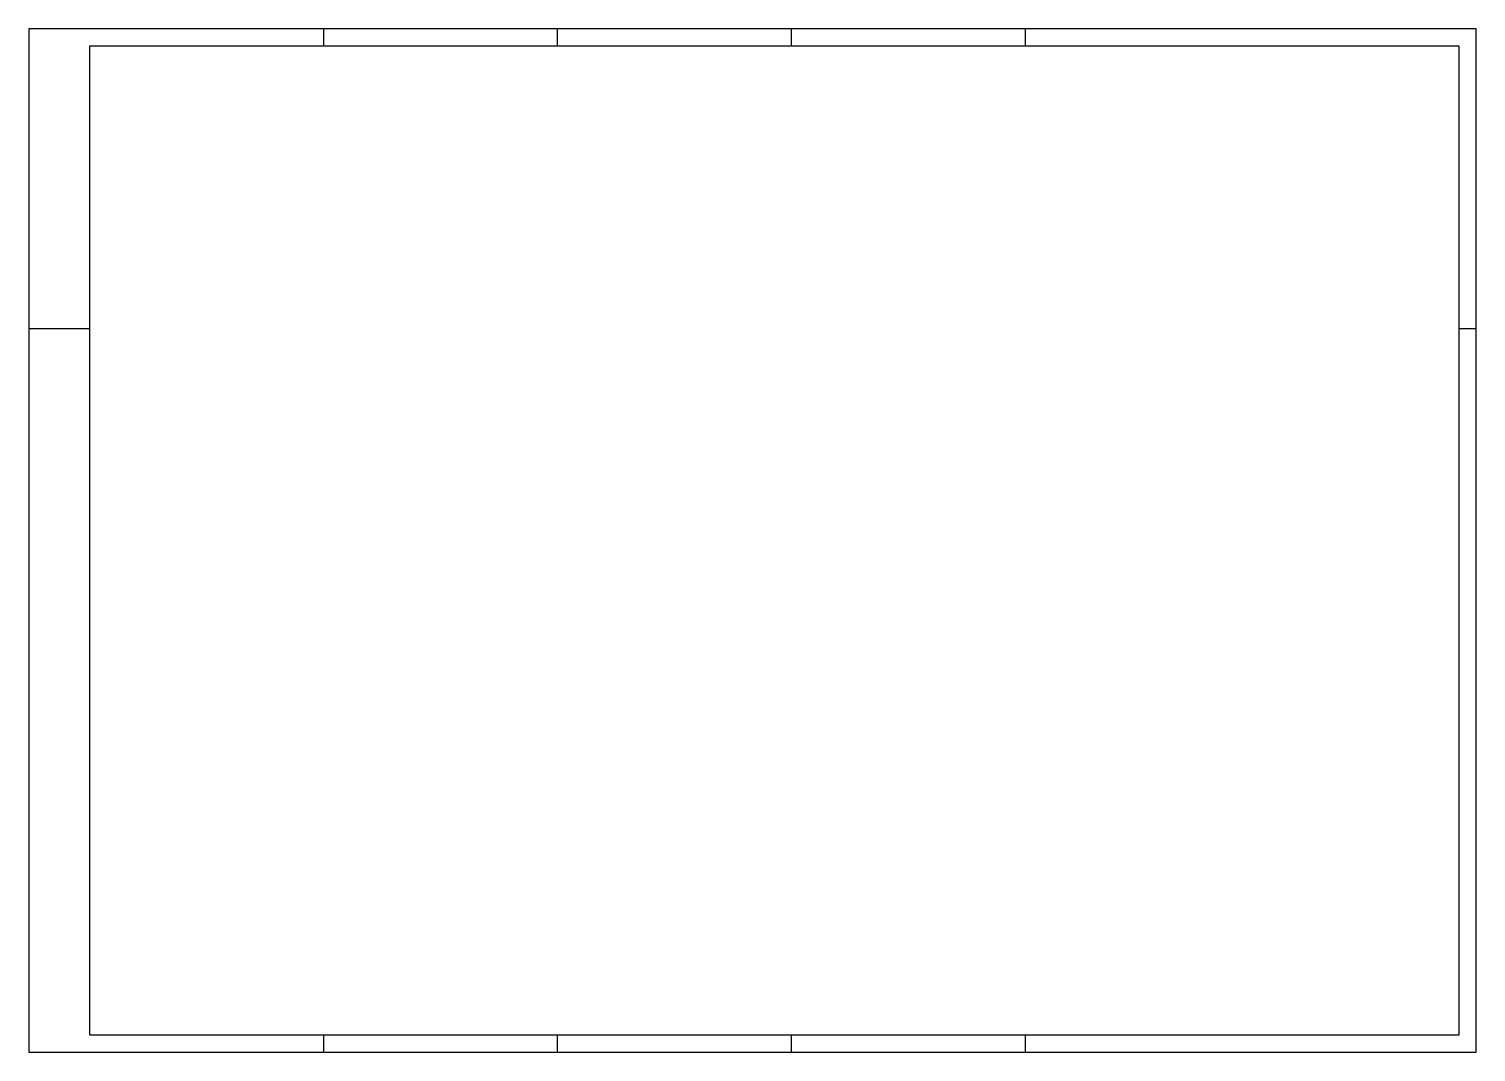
# Model space of a CAD drawing. Header units: millimetres. Extents: x -574.1 to -514.7, y -1489 to -1447.
import ezdxf

# ---------------------------------------------------------------- set-up
doc = ezdxf.new("R2010")
doc.units = ezdxf.units.MM
doc.header["$LTSCALE"] = 10
doc.layers.add('FOLHA', color=7, linetype='Continuous')

msp = doc.modelspace()

# ---------------------------------------------------------------- linework, layer by layer
at = {"layer": 'FOLHA'}
for p, q in [((-574.107, -1447.009), (-574.107, -1489.009)), ((-514.707, -1447.009), (-574.107, -1447.009)), ((-562.007, -1447.709), (-562.007, -1447.009)), ((-552.407, -1447.709), (-552.407, -1447.009)), ((-542.807, -1447.709), (-542.807, -1447.009)), ((-533.207, -1447.709), (-533.207, -1447.009)), ((-514.707, -1489.009), (-514.707, -1447.009)), ((-574.107, -1459.309), (-571.607, -1459.309)), ((-515.407, -1459.309), (-514.707, -1459.309)), ((-562.007, -1489.009), (-562.007, -1488.309)), ((-552.407, -1489.009), (-552.407, -1488.309)), ((-542.807, -1489.009), (-542.807, -1488.309)), ((-533.207, -1489.009), (-533.207, -1488.309)), ((-574.107, -1489.009), (-514.707, -1489.009))]:
    msp.add_line(p, q, dxfattribs=at)
at = {"layer": 'FOLHA', "color": 6}
for p, q in [((-571.607, -1488.309), (-571.607, -1447.709)), ((-571.607, -1447.709), (-515.407, -1447.709)), ((-515.407, -1447.709), (-515.407, -1488.309)), ((-515.407, -1488.309), (-571.607, -1488.309))]:
    msp.add_line(p, q, dxfattribs=at)

doc.saveas('drawing.dxf')
